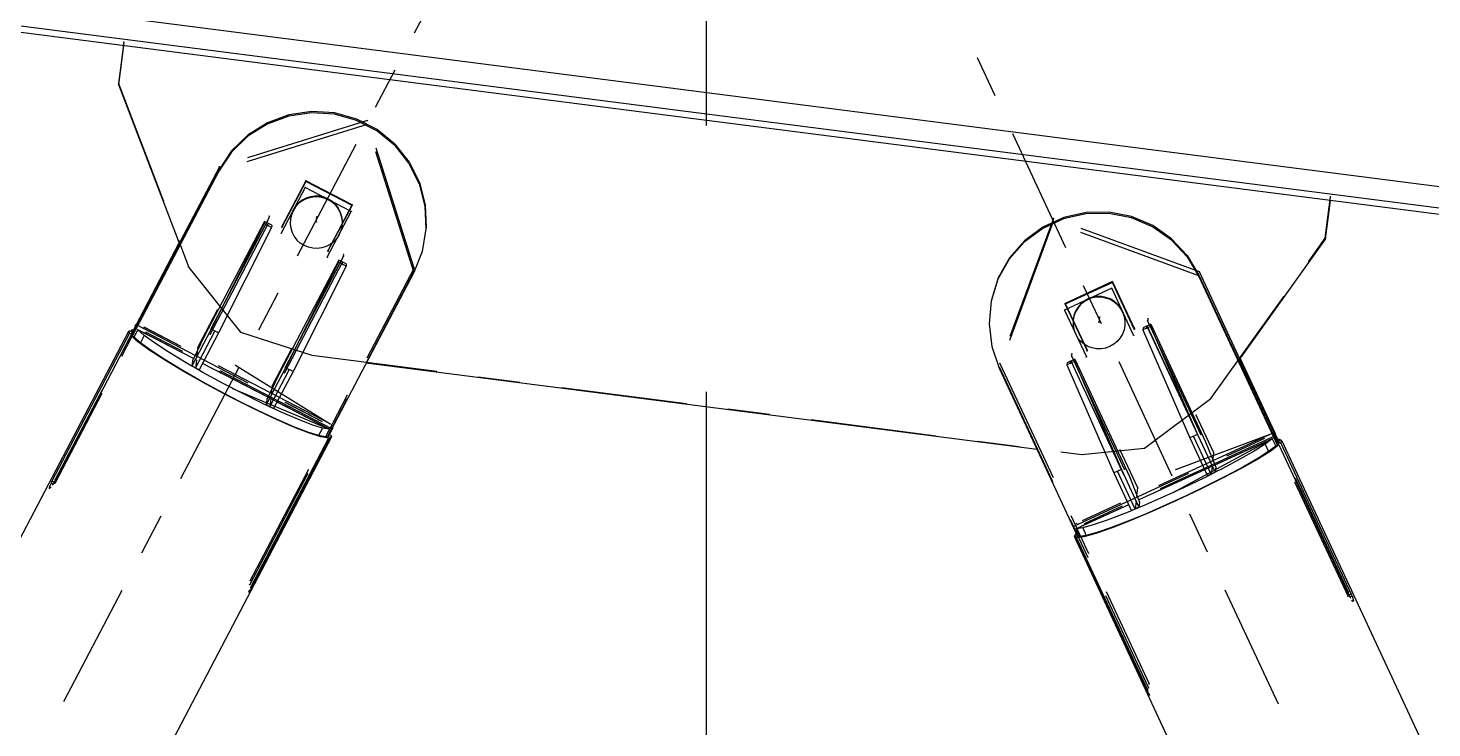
# Model space of a CAD drawing. Header units: millimetres. Extents: x 2368 to 8313, y 7493 to 11698.
# Drawn here: x 6020.42 to 6053.88, y 11388.45 to 11405.14 of the extents above; entities that cross this region are included whole.
import ezdxf

# ---------------------------------------------------------------- set-up
doc = ezdxf.new("R2010")
doc.units = ezdxf.units.MM
for name, pattern in [('CENTER', [50.8, 31.75, -6.35, 6.35, -6.35]), ('XKITLINE00', [0]), ('XKITLINE03', [6, 3, -1, 1, -1])]:
    doc.linetypes.add(name, pattern=pattern)

msp = doc.modelspace()

# ---------------------------------------------------------------- linework, layer by layer
at = {"color": 6, "linetype": 'CENTER'}
msp.add_line((6036.5882, 10907.5139), (6036.5882, 11495.735), dxfattribs=at)
at = {"color": 8, "linetype": 'XKITLINE00'}
for p, q in [((6252.8265, 11375.8535), (5921.5414, 11418.3524)), ((6252.7623, 11375.3528), (5921.4772, 11417.8516)), ((6182.8315, 11384.174), (5921.4583, 11417.7042)), ((6022.6889, 11404.7179), (6022.5704, 11403.7943)), ((6022.5704, 11403.7943), (6024.0307, 11399.9676)), ((6026.6355, 11403.0692), (6026.1224, 11402.8794)), ((6027.1734, 11403.1173), (6026.6317, 11403.0378)), ((6027.1772, 11403.1487), (6026.6355, 11403.0692)), ((6027.72, 11403.0831), (6027.1734, 11403.1173)), ((6027.7238, 11403.1145), (6027.1772, 11403.1487)), ((6028.2477, 11402.9365), (6027.72, 11403.0831)), ((6028.2515, 11402.9679), (6027.7238, 11403.1145)), ((6026.1186, 11402.848), (6025.6565, 11402.5562)), ((6026.1224, 11402.8794), (6025.6603, 11402.5876)), ((6026.6317, 11403.0378), (6026.1186, 11402.848)), ((6028.7334, 11402.6841), (6028.2477, 11402.9365)), ((6028.7372, 11402.7155), (6028.2515, 11402.9679)), ((6025.6565, 11402.5562), (6025.2657, 11402.1751)), ((6025.6603, 11402.5876), (6025.2695, 11402.2065)), ((6029.1558, 11402.3369), (6028.7334, 11402.6841)), ((6029.1596, 11402.3683), (6028.7372, 11402.7155)), ((6025.2657, 11402.1751), (6024.9631, 11401.7214)), ((6025.2695, 11402.2065), (6024.9669, 11401.7528)), ((6025.2695, 11402.2065), (6025.2657, 11402.1751)), ((6029.1558, 11402.3369), (6029.4965, 11401.9099)), ((6029.1596, 11402.3683), (6029.5003, 11401.9413)), ((6024.9669, 11401.7528), (6022.891, 11397.7943)), ((6024.9669, 11401.7528), (6024.9631, 11401.7214)), ((6029.4965, 11401.9099), (6029.7407, 11401.422)), ((6029.5003, 11401.9413), (6029.7444, 11401.4534)), ((6024.9631, 11401.7214), (6022.9019, 11397.7909)), ((6029.7407, 11401.422), (6029.8775, 11400.8944)), ((6029.7444, 11401.4534), (6029.8813, 11400.9258)), ((6027.0473, 11401.0674), (6026.9514, 11401.0179)), ((6027.0493, 11401.0841), (6026.9535, 11401.0346)), ((6027.1504, 11401.0995), (6027.0473, 11401.0674)), ((6027.1524, 11401.1162), (6027.0493, 11401.0841)), ((6027.2576, 11401.1133), (6027.1504, 11401.0995)), ((6027.2596, 11401.1301), (6027.1524, 11401.1162)), ((6027.3655, 11401.1084), (6027.2576, 11401.1133)), ((6027.3675, 11401.1252), (6027.2596, 11401.1301)), ((6027.471, 11401.085), (6027.3655, 11401.1084)), ((6027.473, 11401.1017), (6027.3675, 11401.1252)), ((6027.5708, 11401.0437), (6027.471, 11401.085)), ((6027.5728, 11401.0604), (6027.473, 11401.1017)), ((6027.5728, 11401.0604), (6027.5708, 11401.0437)), ((6027.664, 11401.0025), (6027.5728, 11401.0604)), ((6026.7345, 11400.783), (6026.6931, 11400.6838)), ((6026.7365, 11400.7997), (6026.6951, 11400.7005)), ((6026.7926, 11400.8735), (6026.7345, 11400.783)), ((6026.7365, 11400.7997), (6026.7345, 11400.783)), ((6026.7947, 11400.8903), (6026.7365, 11400.7997)), ((6026.8657, 11400.9526), (6026.7926, 11400.8735)), ((6026.8677, 11400.9694), (6026.7947, 11400.8903)), ((6026.9514, 11401.0179), (6026.8657, 11400.9526)), ((6026.9535, 11401.0346), (6026.8677, 11400.9694)), ((6027.6619, 11400.9857), (6027.5708, 11401.0437)), ((6027.7416, 11400.913), (6027.6619, 11400.9857)), ((6027.7436, 11400.9297), (6027.664, 11401.0025)), ((6027.7416, 11400.913), (6027.8073, 11400.8276)), ((6027.7436, 11400.9297), (6027.8093, 11400.8443)), ((6027.8073, 11400.8276), (6027.8572, 11400.7322)), ((6027.8093, 11400.8443), (6027.8592, 11400.7489)), ((6027.8572, 11400.7322), (6027.8896, 11400.6296)), ((6027.8592, 11400.7489), (6027.8916, 11400.6463)), ((6029.8775, 11400.8944), (6029.9011, 11400.3501)), ((6029.8813, 11400.9258), (6029.9049, 11400.3815)), ((6045.6354, 11400.7408), (6045.1015, 11400.6203)), ((6046.183, 11400.7482), (6045.6354, 11400.7408)), ((6046.7204, 11400.6423), (6046.183, 11400.7482)), ((6051.4532, 11401.0279), (6051.335, 11400.1067)), ((6026.0521, 11400.5274), (6024.6194, 11397.7954)), ((6026.0458, 11400.4751), (6024.7815, 11397.9595)), ((6026.0521, 11400.5274), (6026.0458, 11400.4751)), ((6026.2231, 11400.3829), (6026.0458, 11400.4751)), ((6026.2294, 11400.4352), (6026.0521, 11400.5274)), ((6026.2294, 11400.4352), (6026.2231, 11400.3829)), ((6026.6697, 11400.5789), (6026.6649, 11400.4715)), ((6026.6649, 11400.4715), (6026.679, 11400.3649)), ((6026.6931, 11400.6838), (6026.6697, 11400.5789)), ((6027.8989, 11400.4156), (6027.8754, 11400.3108)), ((6027.8896, 11400.6296), (6027.9037, 11400.523)), ((6027.8916, 11400.6463), (6027.9057, 11400.5398)), ((6027.9037, 11400.523), (6027.8989, 11400.4156)), ((6044.6045, 11400.392), (6044.1663, 11400.0658)), ((6045.0977, 11400.5889), (6044.6007, 11400.3606)), ((6045.1015, 11400.6203), (6044.6045, 11400.392)), ((6045.6316, 11400.7094), (6045.0977, 11400.5889)), ((6046.1793, 11400.7168), (6045.6316, 11400.7094)), ((6046.7166, 11400.6109), (6046.1793, 11400.7168)), ((6047.2202, 11400.3961), (6046.7166, 11400.6109)), ((6047.224, 11400.4275), (6046.7204, 11400.6423)), ((6047.6681, 11400.082), (6047.2202, 11400.3961)), ((6047.6719, 11400.1134), (6047.224, 11400.4275)), ((6026.2231, 11400.3829), (6024.9589, 11397.8673)), ((6026.679, 11400.3649), (6026.7114, 11400.2624)), ((6026.7114, 11400.2624), (6026.7612, 11400.1669)), ((6026.7612, 11400.1669), (6026.827, 11400.0815)), ((6026.9066, 11400.0088), (6026.827, 11400.0815)), ((6027.7759, 11400.121), (6027.7029, 11400.0419)), ((6027.834, 11400.2115), (6027.7759, 11400.121)), ((6027.8754, 11400.3108), (6027.834, 11400.2115)), ((6029.9011, 11400.3501), (6029.8104, 11399.8131)), ((6029.9049, 11400.3815), (6029.9011, 11400.3501)), ((6044.1663, 11400.0658), (6043.806, 11399.6561)), ((6044.6007, 11400.3606), (6044.1625, 11400.0344)), ((6047.6681, 11400.082), (6048.0406, 11399.6822)), ((6047.6719, 11400.1134), (6048.0444, 11399.7136)), ((6051.335, 11400.1067), (6049.2711, 11397.2138)), ((6024.0147, 11400.0096), (6022.9948, 11398.0648)), ((6024.0201, 11399.9956), (6023.0047, 11398.0596)), ((6026.9977, 11399.9509), (6026.9066, 11400.0088)), ((6027.0975, 11399.9095), (6026.9977, 11399.9509)), ((6027.203, 11399.8861), (6027.0975, 11399.9095)), ((6027.311, 11399.8812), (6027.203, 11399.8861)), ((6027.4181, 11399.895), (6027.311, 11399.8812)), ((6027.5212, 11399.9272), (6027.4181, 11399.895)), ((6027.6171, 11399.9766), (6027.5212, 11399.9272)), ((6027.7029, 11400.0419), (6027.6171, 11399.9766)), ((6029.8104, 11399.8131), (6029.6095, 11399.3066)), ((6044.1625, 11400.0344), (6043.8022, 11399.6247)), ((6027.8255, 11399.6057), (6026.3928, 11396.8737)), ((6027.8192, 11399.5534), (6026.5549, 11397.0378)), ((6027.9965, 11399.4612), (6026.7323, 11396.9457)), ((6027.8255, 11399.6057), (6027.8192, 11399.5534)), ((6027.9965, 11399.4612), (6027.8192, 11399.5534)), ((6028.0029, 11399.5136), (6027.8255, 11399.6057)), ((6028.0029, 11399.5136), (6027.9965, 11399.4612)), ((6043.8022, 11399.6247), (6043.5354, 11399.1493)), ((6043.806, 11399.6561), (6043.5392, 11399.1807)), ((6048.0444, 11399.7136), (6048.0406, 11399.6822)), ((6048.0406, 11399.6822), (6048.3215, 11399.2142)), ((6048.0444, 11399.7136), (6048.3253, 11399.2456)), ((6029.6095, 11399.3066), (6027.5482, 11395.3761)), ((6043.5354, 11399.1493), (6043.374, 11398.629)), ((6043.5392, 11399.1807), (6043.3778, 11398.6604)), ((6048.3253, 11399.2456), (6048.3215, 11399.2142)), ((6048.3215, 11399.2142), (6050.1962, 11395.1871)), ((6048.3253, 11399.2456), (6050.2121, 11395.1925)), ((6045.7855, 11398.7182), (6045.6838, 11398.6819)), ((6045.8899, 11398.7197), (6045.7834, 11398.7015)), ((6045.8919, 11398.7365), (6045.7855, 11398.7182)), ((6045.998, 11398.7193), (6045.8899, 11398.7197)), ((6046, 11398.7361), (6045.8919, 11398.7365)), ((6046.1043, 11398.7003), (6045.998, 11398.7193)), ((6046.1064, 11398.717), (6046, 11398.7361)), ((6046.2078, 11398.6799), (6046.1064, 11398.717)), ((6043.374, 11398.629), (6043.3249, 11398.0865)), ((6043.3778, 11398.6604), (6043.374, 11398.629)), ((6045.3832, 11398.3848), (6045.346, 11398.2839)), ((6045.4355, 11398.4609), (6045.3812, 11398.368)), ((6045.4375, 11398.4776), (6045.3832, 11398.3848)), ((6045.5051, 11398.543), (6045.4355, 11398.4609)), ((6045.5071, 11398.5597), (6045.4375, 11398.4776)), ((6045.5881, 11398.6117), (6045.5051, 11398.543)), ((6045.5901, 11398.6285), (6045.5071, 11398.5597)), ((6045.6818, 11398.6651), (6045.5881, 11398.6117)), ((6045.6838, 11398.6819), (6045.5901, 11398.6285)), ((6045.7834, 11398.7015), (6045.6818, 11398.6651)), ((6045.6838, 11398.6819), (6045.6818, 11398.6651)), ((6046.2058, 11398.6631), (6046.1043, 11398.7003)), ((6046.2993, 11398.609), (6046.2058, 11398.6631)), ((6046.3013, 11398.6258), (6046.2078, 11398.6799)), ((6046.3819, 11398.5396), (6046.2993, 11398.609)), ((6046.3839, 11398.5564), (6046.3013, 11398.6258)), ((6046.3819, 11398.5396), (6046.4511, 11398.457)), ((6046.3839, 11398.5564), (6046.4531, 11398.4738)), ((6046.4511, 11398.457), (6046.5049, 11398.3637)), ((6046.4531, 11398.4738), (6046.5069, 11398.3805)), ((6046.5069, 11398.3805), (6046.5049, 11398.3637)), ((6046.5069, 11398.3805), (6046.5436, 11398.2793)), ((6022.9804, 11398.0567), (6022.9753, 11398.0438)), ((6022.9753, 11398.0438), (6022.9768, 11398.0274)), ((6022.9921, 11398.0662), (6022.9804, 11398.0567)), ((6023.0247, 11398.0492), (6022.9921, 11398.0662)), ((6043.3249, 11398.0865), (6043.3903, 11397.5456)), ((6045.3249, 11398.1614), (6045.3247, 11398.0539)), ((6045.3247, 11398.0539), (6045.3432, 11397.948)), ((6045.344, 11398.2672), (6045.3249, 11398.1614)), ((6045.3812, 11398.368), (6045.344, 11398.2672)), ((6046.5049, 11398.3637), (6046.5416, 11398.2626)), ((6046.5599, 11398.0492), (6046.5408, 11397.9434)), ((6046.5416, 11398.2626), (6046.5601, 11398.1567)), ((6046.5436, 11398.2793), (6046.5621, 11398.1734)), ((6046.5601, 11398.1567), (6046.5599, 11398.0492)), ((6047.1778, 11398.0749), (6046.9964, 11397.9916)), ((6047.1778, 11398.0749), (6047.1715, 11398.0226)), ((6047.1778, 11398.0749), (6048.4808, 11395.2759)), ((6022.8119, 11397.9044), (5958.992, 11276.21)), ((6022.8363, 11397.8605), (6020.9876, 11394.3354)), ((6022.8686, 11397.8059), (6021.02, 11394.2807)), ((6022.8434, 11397.9191), (6022.8119, 11397.9044)), ((6022.8119, 11397.9044), (6022.8363, 11397.8605)), ((6022.9059, 11397.8244), (6022.8363, 11397.8605)), ((6022.893, 11397.8934), (6022.8434, 11397.9191)), ((6023.0367, 11397.6558), (6022.8686, 11397.8059)), ((6022.9404, 11397.7686), (6022.8686, 11397.8059)), ((6022.8843, 11397.9357), (6022.8687, 11397.906)), ((6022.8828, 11397.8675), (6022.8844, 11397.8511)), ((6022.9099, 11397.9224), (6022.8843, 11397.9357)), ((6022.9142, 11397.9305), (6022.8843, 11397.9357)), ((6022.9768, 11398.0274), (6022.8844, 11397.8511)), ((6022.8844, 11397.8511), (6022.8926, 11397.8313)), ((6022.985, 11398.0075), (6022.8926, 11397.8313)), ((6022.9059, 11397.8244), (6022.8926, 11397.8313)), ((6022.903, 11397.8003), (6022.8979, 11397.7907)), ((6022.9414, 11397.7703), (6022.9019, 11397.7909)), ((6023.0329, 11397.9448), (6022.9404, 11397.7686)), ((6023.094, 11397.6318), (6022.9404, 11397.7686)), ((6022.9768, 11398.0274), (6022.985, 11398.0075)), ((6022.9983, 11398.0006), (6022.985, 11398.0075)), ((6023.1864, 11397.808), (6023.0329, 11397.9448)), ((6024.3593, 11397.2554), (6023.0329, 11397.9448)), ((6023.1864, 11397.808), (6023.094, 11397.6318)), ((6023.4299, 11397.6298), (6023.1864, 11397.808)), ((6024.7815, 11397.9595), (6024.3193, 11397.0782)), ((6024.6194, 11397.7954), (6024.3345, 11397.2038)), ((6024.9589, 11397.8673), (6024.4967, 11396.9861)), ((6024.9589, 11397.8673), (6024.7815, 11397.9595)), ((6045.3432, 11397.948), (6045.3799, 11397.8468)), ((6045.3799, 11397.8468), (6045.4337, 11397.7536)), ((6045.4337, 11397.7536), (6045.5029, 11397.671)), ((6046.4493, 11397.7497), (6046.3797, 11397.6676)), ((6046.5036, 11397.8426), (6046.4493, 11397.7497)), ((6046.5408, 11397.9434), (6046.5036, 11397.8426)), ((6047.1715, 11398.0226), (6046.99, 11397.9392)), ((6046.9964, 11397.9916), (6046.99, 11397.9392)), ((6046.99, 11397.9392), (6048.1085, 11395.3652)), ((6047.1715, 11398.0226), (6048.29, 11395.4486)), ((6023.3185, 11397.4517), (6023.0367, 11397.6558)), ((6023.3374, 11397.4536), (6023.094, 11397.6318)), ((6023.6964, 11397.2073), (6023.3185, 11397.4517)), ((6023.6605, 11397.2415), (6023.3374, 11397.4536)), ((6023.7529, 11397.4177), (6023.4299, 11397.6298)), ((6024.142, 11397.1806), (6023.7529, 11397.4177)), ((6043.3903, 11397.5456), (6043.5673, 11397.0299)), ((6045.5855, 11397.6016), (6045.5029, 11397.671)), ((6045.679, 11397.5475), (6045.5855, 11397.6016)), ((6045.7805, 11397.5103), (6045.679, 11397.5475)), ((6045.8868, 11397.4913), (6045.7805, 11397.5103)), ((6045.9949, 11397.4908), (6045.8868, 11397.4913)), ((6046.1014, 11397.5091), (6045.9949, 11397.4908)), ((6046.203, 11397.5455), (6046.1014, 11397.5091)), ((6046.2967, 11397.5989), (6046.203, 11397.5455)), ((6046.3797, 11397.6676), (6046.2967, 11397.5989)), ((6024.0496, 11397.0043), (6023.6605, 11397.2415)), ((6024.1512, 11396.9347), (6023.6964, 11397.2073)), ((6024.3195, 11397.0786), (6024.142, 11397.1806)), ((6024.3345, 11397.2038), (6024.3193, 11397.0782)), ((6024.4967, 11396.9861), (6024.3193, 11397.0782)), ((6024.5808, 11396.9284), (6024.3274, 11397.074)), ((6026.1327, 11396.3338), (6024.5783, 11397.1417)), ((6026.5549, 11397.0378), (6026.0927, 11396.1565)), ((6026.7323, 11396.9457), (6026.5549, 11397.0378)), ((6044.4724, 11395.0857), (6028.4776, 11397.1484)), ((6045.3569, 11397.1889), (6045.1755, 11397.1055)), ((6045.1818, 11397.1579), (6045.1755, 11397.1055)), ((6045.1755, 11397.1055), (6046.2939, 11394.5315)), ((6045.3632, 11397.2412), (6045.1818, 11397.1579)), ((6045.3632, 11397.2412), (6045.3569, 11397.1889)), ((6045.3569, 11397.1889), (6046.4754, 11394.6149)), ((6045.3632, 11397.2412), (6046.6663, 11394.4422)), ((6049.2934, 11397.245), (6050.1242, 11395.4603)), ((6049.3045, 11397.2606), (6050.1394, 11395.4673)), ((6024.4884, 11396.7521), (6024.0496, 11397.0043)), ((6024.6603, 11396.6476), (6024.1512, 11396.9347)), ((6024.9585, 11396.4955), (6024.4884, 11396.7521)), ((6025.0509, 11396.6717), (6024.5808, 11396.9284)), ((6026.3928, 11396.8737), (6026.1079, 11396.2822)), ((6026.7323, 11396.9457), (6026.2701, 11396.0644)), ((6043.5673, 11397.0299), (6045.442, 11393.0028)), ((6025.1981, 11396.3605), (6024.6603, 11396.6476)), ((6025.4401, 11396.2452), (6024.9585, 11396.4955)), ((6025.5325, 11396.4214), (6025.0509, 11396.6717)), ((6026.0054, 11396.188), (6025.5325, 11396.4214)), ((6025.7376, 11396.0877), (6025.1981, 11396.3605)), ((6025.913, 11396.0117), (6025.4401, 11396.2452)), ((6026.2518, 11395.8429), (6025.7376, 11396.0877)), ((6026.262, 11396.0686), (6026.0054, 11396.188)), ((6026.1079, 11396.2822), (6026.0927, 11396.1565)), ((6026.2701, 11396.0644), (6026.0927, 11396.1565)), ((6026.4497, 11395.9812), (6026.2703, 11396.0647)), ((6027.6015, 11395.5704), (6026.3517, 11396.22)), ((6026.3573, 11395.8049), (6025.913, 11396.0117)), ((6026.7149, 11395.6384), (6026.2518, 11395.8429)), ((6026.7543, 11395.6335), (6026.3573, 11395.8049)), ((6026.8468, 11395.8098), (6026.4497, 11395.9812)), ((6027.1798, 11395.6809), (6026.8468, 11395.8098)), ((6027.6533, 11395.3882), (5963.8334, 11273.6938)), ((6027.6218, 11395.3734), (6025.7731, 11391.8482)), ((6027.1037, 11395.4845), (6026.7149, 11395.6384)), ((6027.0874, 11395.5046), (6026.7543, 11395.6335)), ((6027.3426, 11395.4237), (6027.0874, 11395.5046)), ((6027.3986, 11395.3888), (6027.1037, 11395.4845)), ((6027.435, 11395.6), (6027.1798, 11395.6809)), ((6027.435, 11395.6), (6027.3426, 11395.4237)), ((6027.5091, 11395.3941), (6027.3426, 11395.4237)), ((6027.5809, 11395.3568), (6027.3986, 11395.3888)), ((6027.6015, 11395.5704), (6027.435, 11395.6)), ((6027.6015, 11395.5704), (6027.5091, 11395.3941)), ((6027.5809, 11395.3568), (6027.5091, 11395.3942)), ((6027.5482, 11395.3761), (6027.51, 11395.3959)), ((6027.5452, 11395.3776), (6027.5442, 11395.3759)), ((6027.6218, 11395.3734), (6027.5628, 11395.404)), ((6027.658, 11395.5789), (6027.5655, 11395.4026)), ((6027.5773, 11395.4121), (6027.5655, 11395.4026)), ((6027.6697, 11395.5883), (6027.5773, 11395.4121)), ((6027.6288, 11395.432), (6027.5965, 11395.4488)), ((6027.6533, 11395.3882), (6027.6218, 11395.3734)), ((6027.6288, 11395.432), (6027.6533, 11395.3882)), ((6027.6697, 11395.5883), (6027.658, 11395.5789)), ((6027.6748, 11395.6013), (6027.6697, 11395.5883)), ((6027.6735, 11395.615), (6027.6748, 11395.6013)), ((6048.29, 11395.4486), (6048.1085, 11395.3652)), ((6048.1085, 11395.3652), (6048.5288, 11394.4623)), ((6048.29, 11395.4486), (6048.7103, 11394.5457)), ((6050.1368, 11395.4661), (6050.0939, 11395.4464)), ((6050.1298, 11395.4075), (6050.1161, 11395.4012)), ((6050.1417, 11395.4268), (6050.1298, 11395.4075)), ((6050.1298, 11395.4075), (6050.2138, 11395.2269)), ((6050.1368, 11395.4661), (6050.1453, 11395.4561)), ((6050.1469, 11395.443), (6050.1417, 11395.4268)), ((6050.1417, 11395.4268), (6050.2258, 11395.2462)), ((6050.1453, 11395.4561), (6050.1469, 11395.443)), ((6050.1453, 11395.4561), (6050.2293, 11395.2756)), ((6027.5809, 11395.3568), (6025.7322, 11391.8317)), ((6048.4808, 11395.2759), (6048.7254, 11394.6713)), ((6050.0721, 11395.3474), (6048.7059, 11394.7197)), ((6049.6409, 11395.0527), (6049.3002, 11394.8568)), ((6049.9019, 11395.2185), (6049.6409, 11395.0527)), ((6049.986, 11395.0379), (6049.725, 11394.8721)), ((6050.0433, 11395.0591), (6049.7417, 11394.8693)), ((6050.0721, 11395.3474), (6049.9019, 11395.2185)), ((6049.9019, 11395.2185), (6049.986, 11395.0379)), ((6050.1562, 11395.1668), (6049.986, 11395.0379)), ((6050.2296, 11395.2005), (6050.0433, 11395.0591)), ((6050.0721, 11395.3474), (6050.1562, 11395.1668)), ((6050.1962, 11395.1871), (6050.1554, 11395.1684)), ((6050.2296, 11395.2005), (6050.1562, 11395.1668)), ((6050.1973, 11395.1966), (6050.1962, 11395.1871)), ((6050.1973, 11395.1966), (6050.2015, 11395.1876)), ((6050.2714, 11395.2533), (6050.2002, 11395.2206)), ((6050.2138, 11395.2269), (6050.2002, 11395.2206)), ((6050.2453, 11395.3303), (6050.2063, 11395.3251)), ((6050.2453, 11395.3303), (6050.2116, 11395.3148)), ((6050.2258, 11395.2462), (6050.2138, 11395.2269)), ((6050.2785, 11395.3119), (6050.224, 11395.2869)), ((6050.231, 11395.2624), (6050.2258, 11395.2462)), ((6050.2293, 11395.2756), (6050.231, 11395.2624)), ((6050.2296, 11395.2005), (6051.9109, 11391.5888)), ((6050.2453, 11395.3303), (6050.2582, 11395.3026)), ((6050.3035, 11395.2958), (6050.2714, 11395.2533)), ((6050.2714, 11395.2533), (6051.9527, 11391.6416)), ((6050.3035, 11395.2958), (6050.2785, 11395.3119)), ((6050.3035, 11395.2958), (6114.5896, 11257.1991)), ((6049.3002, 11394.8568), (6048.8941, 11394.6392)), ((6049.7417, 11394.8693), (6049.344, 11394.6439)), ((6049.725, 11394.8721), (6049.3843, 11394.6762)), ((6046.4754, 11394.6149), (6046.2939, 11394.5315)), ((6046.2939, 11394.5315), (6046.7143, 11393.6286)), ((6046.4754, 11394.6149), (6046.8957, 11393.712)), ((6046.6663, 11394.4422), (6046.9109, 11393.8376)), ((6048.4613, 11394.6073), (6046.8913, 11393.886)), ((6048.4395, 11394.4089), (6047.9557, 11394.1756)), ((6048.8703, 11394.3941), (6048.3442, 11394.1324)), ((6048.7021, 11394.5419), (6048.4395, 11394.4089)), ((6048.9781, 11394.4586), (6048.5236, 11394.2283)), ((6048.7103, 11394.5457), (6048.5288, 11394.4623)), ((6048.8941, 11394.6392), (6048.7101, 11394.546)), ((6048.7254, 11394.6713), (6048.7103, 11394.5457)), ((6049.344, 11394.6439), (6048.8703, 11394.3941)), ((6049.3843, 11394.6762), (6048.9781, 11394.4586)), ((6020.9302, 11394.2032), (6020.9232, 11394.1745)), ((6020.9232, 11394.1745), (6020.9239, 11394.1589)), ((6020.9323, 11394.158), (6020.9239, 11394.1589)), ((6020.9443, 11394.2422), (6020.9302, 11394.2032)), ((6020.9476, 11394.1719), (6020.9323, 11394.158)), ((6020.9641, 11394.2878), (6020.9443, 11394.2422)), ((6020.9683, 11394.1991), (6020.9476, 11394.1719)), ((6020.9876, 11394.3354), (6020.9641, 11394.2878)), ((6021.0066, 11394.2657), (6020.9641, 11394.2878)), ((6021.0355, 11394.3105), (6020.9876, 11394.3354)), ((6021.02, 11394.2807), (6020.992, 11394.2378)), ((6047.9557, 11394.1756), (6047.4629, 11393.9492)), ((6048.3442, 11394.1324), (6047.7922, 11393.872)), ((6048.5236, 11394.2283), (6048.0398, 11393.9951)), ((6046.6468, 11393.7736), (6045.3974, 11393.1996)), ((6046.8957, 11393.712), (6046.7143, 11393.6286)), ((6046.9819, 11393.7392), (6046.7225, 11393.6324)), ((6046.9109, 11393.8376), (6046.8957, 11393.712)), ((6047.4629, 11393.9492), (6046.9819, 11393.7392)), ((6047.547, 11393.7687), (6047.0659, 11393.5586)), ((6047.7922, 11393.872), (6047.2419, 11393.626)), ((6048.0398, 11393.9951), (6047.547, 11393.7687)), ((6046.1346, 11393.4024), (6045.8039, 11393.2897)), ((6046.5328, 11393.5543), (6046.1346, 11393.4024)), ((6046.6169, 11393.3737), (6046.2186, 11393.2218)), ((6046.7209, 11393.4066), (6046.2554, 11393.2248)), ((6046.7141, 11393.6289), (6046.5328, 11393.5543)), ((6047.0659, 11393.5586), (6046.6169, 11393.3737)), ((6047.2419, 11393.626), (6046.7209, 11393.4066)), ((6045.3819, 11393.0622), (6045.3498, 11393.0198)), ((6045.4299, 11393.0289), (6045.3749, 11393.0036)), ((6045.408, 11393.0742), (6045.3819, 11393.0622)), ((6045.5547, 11393.2212), (6045.3974, 11393.1996)), ((6045.3974, 11393.1996), (6045.4815, 11393.019)), ((6045.6388, 11393.0406), (6045.4815, 11393.019)), ((6045.8039, 11393.2897), (6045.5547, 11393.2212)), ((6045.5547, 11393.2212), (6045.6388, 11393.0406)), ((6045.8687, 11393.0899), (6045.5801, 11393.0085)), ((6045.888, 11393.1092), (6045.6388, 11393.0406)), ((6046.2554, 11393.2248), (6045.8687, 11393.0899)), ((6046.2186, 11393.2218), (6045.888, 11393.1092)), ((6045.3749, 11393.0036), (6045.3498, 11393.0198)), ((6045.3498, 11393.0198), (6109.6358, 11254.9231)), ((6045.3749, 11393.0036), (6047.0562, 11389.3919)), ((6045.4815, 11393.019), (6045.408, 11392.9852)), ((6045.5801, 11393.0085), (6045.408, 11392.9852)), ((6045.408, 11392.9852), (6047.0893, 11389.3735)), ((6045.4807, 11393.0206), (6045.442, 11393.0028)), ((6045.4466, 11393.0049), (6045.4473, 11393.0033)), ((6025.6791, 11391.7128), (6025.6733, 11391.694)), ((6025.6733, 11391.694), (6025.6754, 11391.6895)), ((6025.6851, 11391.6996), (6025.6754, 11391.6895)), ((6025.6923, 11391.744), (6025.6791, 11391.7128)), ((6025.7016, 11391.7233), (6025.6851, 11391.6996)), ((6025.7232, 11391.7585), (6025.7016, 11391.7233)), ((6025.7322, 11391.8317), (6025.712, 11391.7847)), ((6025.7479, 11391.8015), (6025.7232, 11391.7585)), ((6025.7479, 11391.8015), (6025.7266, 11391.8126)), ((6025.7731, 11391.8482), (6025.7478, 11391.8614)), ((6025.7731, 11391.8482), (6025.7479, 11391.8015)), ((6051.9527, 11391.6416), (6051.8981, 11391.6165)), ((6051.9109, 11391.5888), (6051.9372, 11391.5445)), ((6051.9738, 11391.5929), (6051.9251, 11391.5705)), ((6051.9527, 11391.6416), (6051.9738, 11391.5929)), ((6051.9594, 11391.5048), (6051.9795, 11391.4765)), ((6051.9738, 11391.5929), (6051.991, 11391.5465)), ((6051.9951, 11391.4619), (6051.9795, 11391.4765)), ((6051.991, 11391.5465), (6052.0024, 11391.5068)), ((6052.0046, 11391.4623), (6051.9951, 11391.4619)), ((6052.0024, 11391.5068), (6052.0072, 11391.4778)), ((6052.0072, 11391.4778), (6052.0046, 11391.4623)), ((6047.0764, 11389.4012), (6047.0562, 11389.3919)), ((6047.0562, 11389.3919), (6047.079, 11389.344)), ((6047.0955, 11389.3516), (6047.079, 11389.344)), ((6047.079, 11389.344), (6047.1011, 11389.2998)), ((6047.0893, 11389.3735), (6047.1076, 11389.3256)), ((6047.1011, 11389.2998), (6047.1202, 11389.2637)), ((6047.1202, 11389.2637), (6047.1346, 11389.2391)), ((6047.1257, 11389.2839), (6047.1382, 11389.2522)), ((6047.1346, 11389.2391), (6047.1428, 11389.2286)), ((6047.1382, 11389.2522), (6047.1441, 11389.2331)), ((6047.1441, 11389.2331), (6047.1428, 11389.2286))]:
    msp.add_line(p, q, dxfattribs=at)
at = {"color": 8, "linetype": 'XKITLINE03'}
for p, q in [((6036.5882, 11418.2997), (5954.5882, 11261.9386)), ((6036.5882, 11418.2997), (5954.5882, 11261.9386)), ((6118.5882, 11242.1507), (6036.5882, 11418.2997)), ((6118.5882, 11242.1507), (6036.5882, 11418.2997)), ((6022.6994, 11404.8016), (6022.5729, 11403.8152)), ((6022.6995, 11404.8016), (6022.573, 11403.8152)), ((6022.5729, 11403.8152), (6024.2464, 11399.4299)), ((6022.573, 11403.8152), (6024.2465, 11399.4299)), ((6028.499, 11402.8387), (6024.965, 11401.7371)), ((6028.4991, 11402.8387), (6024.965, 11401.7371)), ((6028.5104, 11402.9329), (6024.9763, 11401.8313)), ((6028.5104, 11402.9329), (6024.9764, 11401.8313)), ((6029.6113, 11399.3223), (6028.499, 11402.8387)), ((6029.6113, 11399.3223), (6028.4991, 11402.8387)), ((6029.6226, 11399.4165), (6028.5104, 11402.9329)), ((6029.6227, 11399.4165), (6028.5104, 11402.9329)), ((6024.965, 11401.7371), (6021.055, 11394.2814)), ((6024.965, 11401.7371), (6021.0551, 11394.2814)), ((6024.9763, 11401.8313), (6021.0664, 11394.3756)), ((6024.9764, 11401.8313), (6021.0664, 11394.3756)), ((6027.0392, 11401.4801), (6026.4661, 11400.3873)), ((6027.0393, 11401.4801), (6026.4662, 11400.3873)), ((6027.0412, 11401.4969), (6026.4681, 11400.4041)), ((6027.0413, 11401.4969), (6026.4682, 11400.4041)), ((6028.1387, 11400.9087), (6027.0392, 11401.4801)), ((6028.1388, 11400.9087), (6027.0393, 11401.4801)), ((6028.1407, 11400.9254), (6027.0412, 11401.4969)), ((6028.1408, 11400.9254), (6027.0413, 11401.4969)), ((6027.022, 11401.3378), (6026.4489, 11400.245)), ((6027.0221, 11401.3378), (6026.449, 11400.245)), ((6028.1215, 11400.7663), (6027.022, 11401.3378)), ((6028.1216, 11400.7663), (6027.0221, 11401.3378)), ((6051.3375, 11400.1276), (6051.464, 11401.1139)), ((6051.3375, 11400.1276), (6051.4641, 11401.1139)), ((6027.5484, 11399.6735), (6028.1215, 11400.7663)), ((6027.5485, 11399.6735), (6028.1216, 11400.7663)), ((6027.5656, 11399.8159), (6028.1387, 11400.9087)), ((6027.5657, 11399.8159), (6028.1388, 11400.9087)), ((6027.5676, 11399.8326), (6028.1407, 11400.9254)), ((6027.5677, 11399.8326), (6028.1408, 11400.9254)), ((6026.1408, 11400.4813), (6024.4307, 11397.2206)), ((6026.1407, 11400.4813), (6024.4307, 11397.2206)), ((6026.1559, 11400.6069), (6024.4458, 11397.3462)), ((6026.1559, 11400.6069), (6024.4459, 11397.3462)), ((6026.1344, 11400.429), (6026.1407, 11400.4813)), ((6026.1345, 11400.429), (6026.1408, 11400.4813)), ((6026.1622, 11400.6593), (6026.1559, 11400.6069)), ((6026.1622, 11400.6593), (6026.1559, 11400.6069)), ((6027.2862, 11400.514), (6027.3014, 11400.6396)), ((6027.2863, 11400.514), (6027.3015, 11400.6396)), ((6044.845, 11400.5034), (6043.5692, 11397.0456)), ((6044.8451, 11400.5034), (6043.5692, 11397.0456)), ((6044.8564, 11400.5976), (6043.5805, 11397.1398)), ((6044.8564, 11400.5976), (6043.5806, 11397.1398)), ((6048.3233, 11399.2299), (6044.845, 11400.5034)), ((6048.3234, 11399.2299), (6044.8451, 11400.5034)), ((6048.3347, 11399.3241), (6044.8564, 11400.5976)), ((6048.3348, 11399.3241), (6044.8564, 11400.5976)), ((6048.6112, 11396.3063), (6051.3375, 11400.1276)), ((6048.6113, 11396.3063), (6051.3375, 11400.1276)), ((6027.9356, 11399.7376), (6027.9293, 11399.6853)), ((6027.9356, 11399.7376), (6027.9293, 11399.6853)), ((6024.2464, 11399.4299), (6025.4832, 11397.8832)), ((6024.2465, 11399.4299), (6025.4833, 11397.8832)), ((6025.7127, 11391.9608), (6029.6226, 11399.4165)), ((6025.7127, 11391.9608), (6029.6227, 11399.4165)), ((6027.9142, 11399.5596), (6026.2041, 11396.2989)), ((6027.9141, 11399.5596), (6026.2041, 11396.2989)), ((6027.9293, 11399.6853), (6026.2192, 11396.4245)), ((6027.9293, 11399.6853), (6026.2193, 11396.4245)), ((6027.9078, 11399.5073), (6027.9141, 11399.5596)), ((6027.9079, 11399.5073), (6027.9142, 11399.5596)), ((6025.7013, 11391.8666), (6029.6113, 11399.3223)), ((6025.7014, 11391.8666), (6029.6113, 11399.3223)), ((6046.2624, 11399.0743), (6045.1374, 11398.5574)), ((6046.2625, 11399.0743), (6045.1375, 11398.5574)), ((6046.2644, 11399.091), (6045.1394, 11398.5741)), ((6046.2645, 11399.091), (6045.1395, 11398.5741)), ((6046.7836, 11397.9547), (6046.2624, 11399.0743)), ((6046.7837, 11397.9547), (6046.2625, 11399.0743)), ((6046.7857, 11397.9714), (6046.2644, 11399.091)), ((6046.7857, 11397.9714), (6046.2645, 11399.091)), ((6051.8793, 11391.5911), (6048.3233, 11399.2299)), ((6051.8794, 11391.5911), (6048.3234, 11399.2299)), ((6051.8907, 11391.6853), (6048.3347, 11399.3241)), ((6051.8907, 11391.6853), (6048.3348, 11399.3241)), ((6046.2452, 11398.9319), (6045.1202, 11398.415)), ((6046.2453, 11398.9319), (6045.1203, 11398.415)), ((6046.7665, 11397.8123), (6046.2452, 11398.9319)), ((6046.7665, 11397.8123), (6046.2453, 11398.9319)), ((6024.4686, 11397.5346), (6024.9308, 11398.4159)), ((6024.4686, 11397.5346), (6024.9307, 11398.4159)), ((6045.1202, 11398.415), (6045.6414, 11397.2954)), ((6045.1203, 11398.415), (6045.6415, 11397.2954)), ((6045.1374, 11398.5574), (6045.6586, 11397.4378)), ((6045.1375, 11398.5574), (6045.6587, 11397.4378)), ((6045.1394, 11398.5741), (6045.6606, 11397.4545)), ((6045.1395, 11398.5741), (6045.6607, 11397.4545)), ((6022.9752, 11398.0438), (6022.992, 11398.0662)), ((6022.9753, 11398.0438), (6022.9921, 11398.0662)), ((6022.992, 11398.0662), (6027.665, 11395.6375)), ((6022.9921, 11398.0662), (6027.665, 11395.6375)), ((6027.6172, 11395.7002), (6023.0485, 11398.0746)), ((6027.6171, 11395.7002), (6023.0485, 11398.0746)), ((6045.9443, 11398.122), (6045.9595, 11398.2476)), ((6045.9444, 11398.122), (6045.9596, 11398.2476)), ((6047.1085, 11398.2112), (6047.1022, 11398.1589)), ((6047.1086, 11398.2112), (6047.1022, 11398.1589)), ((6047.1022, 11398.1589), (6048.6574, 11394.818)), ((6047.1022, 11398.1589), (6048.6575, 11394.818)), ((6027.6579, 11395.5789), (6022.9849, 11398.0075)), ((6027.658, 11395.5789), (6022.985, 11398.0075)), ((6027.6014, 11395.5704), (6023.0328, 11397.9448)), ((6027.6015, 11395.5704), (6023.0329, 11397.9448)), ((6024.4079, 11397.0321), (6024.8701, 11397.9134)), ((6024.408, 11397.0321), (6024.8702, 11397.9134)), ((6025.4832, 11397.8832), (6027.1814, 11397.3368)), ((6025.4833, 11397.8832), (6027.1815, 11397.3368)), ((6047.0807, 11397.9809), (6047.087, 11398.0332)), ((6047.0808, 11397.9809), (6047.0871, 11398.0332)), ((6047.087, 11398.0332), (6048.6422, 11394.6924)), ((6047.0871, 11398.0332), (6048.6423, 11394.6924)), ((6024.4458, 11397.3462), (6024.4686, 11397.5346)), ((6024.4459, 11397.3462), (6024.4686, 11397.5346)), ((6026.242, 11396.6129), (6026.7042, 11397.4942)), ((6026.242, 11396.6129), (6026.7041, 11397.4942)), ((6045.2939, 11397.3775), (6045.2876, 11397.3252)), ((6045.294, 11397.3775), (6045.2877, 11397.3252)), ((6024.4307, 11397.2206), (6024.4079, 11397.0321)), ((6024.4307, 11397.2206), (6024.408, 11397.0321)), ((6025.3584, 11397.0999), (6027.6171, 11395.7002)), ((6025.3585, 11397.0999), (6027.6172, 11395.7002)), ((6027.1814, 11397.3368), (6045.537, 11394.9697)), ((6027.1815, 11397.3368), (6045.5371, 11394.9697)), ((6043.5692, 11397.0456), (6047.1251, 11389.4068)), ((6043.5692, 11397.0456), (6047.1252, 11389.4068)), ((6043.5805, 11397.1398), (6047.1365, 11389.501)), ((6043.5806, 11397.1398), (6047.1366, 11389.501)), ((6045.2661, 11397.1472), (6045.2724, 11397.1995)), ((6045.2662, 11397.1472), (6045.2725, 11397.1995)), ((6045.2724, 11397.1995), (6046.8277, 11393.8587)), ((6045.2725, 11397.1995), (6046.8277, 11393.8587)), ((6045.2876, 11397.3252), (6046.8428, 11393.9843)), ((6045.2877, 11397.3252), (6046.8429, 11393.9843)), ((6026.1813, 11396.1105), (6026.6435, 11396.9917)), ((6026.1814, 11396.1105), (6026.6436, 11396.9917)), ((6025.2915, 11396.5451), (6027.6014, 11395.5704)), ((6025.2916, 11396.5451), (6027.6015, 11395.5704)), ((6026.2192, 11396.4245), (6026.242, 11396.6129)), ((6026.2193, 11396.4245), (6026.242, 11396.6129)), ((6026.2041, 11396.2989), (6026.1813, 11396.1105)), ((6026.2041, 11396.2989), (6026.1814, 11396.1105)), ((6047.024, 11395.1217), (6048.6112, 11396.3063)), ((6047.0241, 11395.1217), (6048.6113, 11396.3063)), ((6048.6801, 11395.0064), (6048.2598, 11395.9094)), ((6048.6802, 11395.0064), (6048.2599, 11395.9094)), ((6027.6747, 11395.6013), (6027.6579, 11395.5789)), ((6027.6748, 11395.6013), (6027.658, 11395.5789)), ((6027.665, 11395.6375), (6027.6748, 11395.6013)), ((6027.665, 11395.6375), (6027.6747, 11395.6013)), ((6050.1297, 11395.4075), (6045.3483, 11393.2106)), ((6050.1298, 11395.4075), (6045.3483, 11393.2106)), ((6045.3553, 11393.2693), (6050.1368, 11395.4661)), ((6045.3554, 11393.2693), (6050.1368, 11395.4661)), ((6050.0877, 11395.4772), (6045.413, 11393.3294)), ((6050.0878, 11395.4772), (6045.4131, 11393.3294)), ((6047.776, 11394.6158), (6050.0877, 11395.4772)), ((6047.7761, 11394.6158), (6050.0878, 11395.4772)), ((6048.6195, 11394.504), (6048.1992, 11395.4069)), ((6048.6196, 11394.504), (6048.1992, 11395.4069)), ((6050.1468, 11395.443), (6050.1297, 11395.4075)), ((6050.1469, 11395.443), (6050.1298, 11395.4075)), ((6050.1368, 11395.4661), (6050.1468, 11395.443)), ((6050.1368, 11395.4661), (6050.1469, 11395.443)), ((6050.072, 11395.3474), (6045.3973, 11393.1996)), ((6050.0721, 11395.3474), (6045.3974, 11393.1996)), ((6045.537, 11394.9697), (6047.024, 11395.1217)), ((6045.5371, 11394.9697), (6047.0241, 11395.1217)), ((6046.8655, 11394.1727), (6046.4452, 11395.0757)), ((6046.8656, 11394.1727), (6046.4453, 11395.0757)), ((6047.709, 11394.061), (6050.072, 11395.3474)), ((6047.7091, 11394.061), (6050.0721, 11395.3474)), ((6048.6574, 11394.818), (6048.6801, 11395.0064)), ((6048.6575, 11394.818), (6048.6802, 11395.0064)), ((6046.8049, 11393.6703), (6046.3846, 11394.5732)), ((6046.805, 11393.6703), (6046.3847, 11394.5732)), ((6048.6422, 11394.6924), (6048.6195, 11394.504)), ((6048.6423, 11394.6924), (6048.6196, 11394.504)), ((6046.8428, 11393.9843), (6046.8655, 11394.1727)), ((6046.8429, 11393.9843), (6046.8656, 11394.1727)), ((6046.8277, 11393.8587), (6046.8049, 11393.6703)), ((6046.8277, 11393.8587), (6046.805, 11393.6703)), ((6045.3382, 11393.2337), (6045.3553, 11393.2693)), ((6045.3383, 11393.2337), (6045.3554, 11393.2693))]:
    msp.add_line(p, q, dxfattribs=at)
at = {"color": 8, "linetype": 'XKITLINE00'}
for centre in [(6022.6994, 11404.8016), (6022.6995, 11404.8016), (6022.5729, 11403.8152), (6022.5729, 11403.8152), (6022.573, 11403.8152), (6022.573, 11403.8152), (6028.499, 11402.8387), (6028.499, 11402.8387), (6028.4991, 11402.8387), (6028.4991, 11402.8387), (6028.5104, 11402.9329), (6028.5104, 11402.9329), (6028.5104, 11402.9329), (6028.5104, 11402.9329), (6024.965, 11401.7371), (6024.965, 11401.7371), (6024.965, 11401.7371), (6024.965, 11401.7371), (6024.9763, 11401.8313), (6024.9763, 11401.8313), (6024.9764, 11401.8313), (6024.9764, 11401.8313), (6027.0392, 11401.4801), (6027.0392, 11401.4801), (6027.0393, 11401.4801), (6027.0393, 11401.4801), (6027.0412, 11401.4969), (6027.0412, 11401.4969), (6027.0413, 11401.4969), (6027.0413, 11401.4969), (6027.022, 11401.3378), (6027.022, 11401.3378), (6027.0221, 11401.3378), (6027.0221, 11401.3378), (6051.464, 11401.1139), (6051.4641, 11401.1139), (6028.1215, 11400.7663), (6028.1215, 11400.7663), (6028.1216, 11400.7663), (6028.1216, 11400.7663), (6028.1387, 11400.9087), (6028.1387, 11400.9087), (6028.1388, 11400.9087), (6028.1388, 11400.9087), (6028.1407, 11400.9254), (6028.1407, 11400.9254), (6028.1408, 11400.9254), (6028.1408, 11400.9254), (6026.1344, 11400.429), (6026.1345, 11400.429), (6026.1407, 11400.4813), (6026.1407, 11400.4813), (6026.1408, 11400.4813), (6026.1408, 11400.4813), (6026.1559, 11400.6069), (6026.1559, 11400.6069), (6026.1559, 11400.6069), (6026.1559, 11400.6069), (6026.1622, 11400.6593), (6026.1622, 11400.6593), (6026.4661, 11400.3873), (6026.4662, 11400.3873), (6026.4681, 11400.4041), (6026.4682, 11400.4041), (6027.2862, 11400.514), (6027.2863, 11400.514), (6027.3014, 11400.6396), (6027.3015, 11400.6396), (6044.845, 11400.5034), (6044.845, 11400.5034), (6044.8451, 11400.5034), (6044.8451, 11400.5034), (6044.8564, 11400.5976), (6044.8564, 11400.5976), (6044.8564, 11400.5976), (6044.8564, 11400.5976), (6026.4489, 11400.245), (6026.449, 11400.245), (6051.3375, 11400.1276), (6051.3375, 11400.1276), (6051.3375, 11400.1276), (6051.3375, 11400.1276), (6027.5656, 11399.8159), (6027.5657, 11399.8159), (6027.5676, 11399.8326), (6027.5677, 11399.8326), (6027.9356, 11399.7376), (6027.9356, 11399.7376), (6024.2464, 11399.4299), (6024.2464, 11399.4299), (6024.2465, 11399.4299), (6024.2465, 11399.4299), (6027.5484, 11399.6735), (6027.5485, 11399.6735), (6027.9078, 11399.5073), (6027.9079, 11399.5073), (6027.9141, 11399.5596), (6027.9141, 11399.5596), (6027.9142, 11399.5596), (6027.9142, 11399.5596), (6027.9293, 11399.6853), (6027.9293, 11399.6853), (6027.9293, 11399.6853), (6027.9293, 11399.6853), (6029.6226, 11399.4165), (6029.6226, 11399.4165), (6029.6227, 11399.4165), (6029.6227, 11399.4165), (6029.6113, 11399.3223), (6029.6113, 11399.3223), (6029.6113, 11399.3223), (6029.6113, 11399.3223), (6046.2624, 11399.0743), (6046.2624, 11399.0743), (6046.2625, 11399.0743), (6046.2625, 11399.0743), (6046.2644, 11399.091), (6046.2644, 11399.091), (6046.2645, 11399.091), (6046.2645, 11399.091), (6048.3233, 11399.2299), (6048.3233, 11399.2299), (6048.3234, 11399.2299), (6048.3234, 11399.2299), (6048.3347, 11399.3241), (6048.3347, 11399.3241), (6048.3348, 11399.3241), (6048.3348, 11399.3241), (6046.2452, 11398.9319), (6046.2452, 11398.9319), (6046.2453, 11398.9319), (6046.2453, 11398.9319), (6024.9307, 11398.4159), (6024.9308, 11398.4159), (6045.1202, 11398.415), (6045.1202, 11398.415), (6045.1203, 11398.415), (6045.1203, 11398.415), (6045.1374, 11398.5574), (6045.1374, 11398.5574), (6045.1375, 11398.5574), (6045.1375, 11398.5574), (6045.1394, 11398.5741), (6045.1394, 11398.5741), (6045.1395, 11398.5741), (6045.1395, 11398.5741), (6022.9752, 11398.0438), (6022.9753, 11398.0438), (6022.992, 11398.0662), (6022.992, 11398.0662), (6022.9921, 11398.0662), (6022.9921, 11398.0662), (6023.0485, 11398.0746), (6023.0485, 11398.0746), (6045.9443, 11398.122), (6045.9444, 11398.122), (6045.9595, 11398.2476), (6045.9596, 11398.2476), (6047.1022, 11398.1589), (6047.1022, 11398.1589), (6047.1022, 11398.1589), (6047.1022, 11398.1589), (6047.1085, 11398.2112), (6047.1086, 11398.2112), (6022.9849, 11398.0075), (6022.985, 11398.0075), (6023.0328, 11397.9448), (6023.0329, 11397.9448), (6024.8701, 11397.9134), (6024.8702, 11397.9134), (6025.4832, 11397.8832), (6025.4832, 11397.8832), (6025.4833, 11397.8832), (6025.4833, 11397.8832), (6046.7665, 11397.8123), (6046.7665, 11397.8123), (6046.7836, 11397.9547), (6046.7837, 11397.9547), (6046.7857, 11397.9714), (6046.7857, 11397.9714), (6047.0807, 11397.9809), (6047.0808, 11397.9809), (6047.087, 11398.0332), (6047.087, 11398.0332), (6047.0871, 11398.0332), (6047.0871, 11398.0332), (6024.4686, 11397.5346), (6024.4686, 11397.5346), (6024.4686, 11397.5346), (6024.4686, 11397.5346), (6026.7041, 11397.4942), (6026.7042, 11397.4942), (6045.2939, 11397.3775), (6045.294, 11397.3775), (6045.6586, 11397.4378), (6045.6587, 11397.4378), (6045.6606, 11397.4545), (6045.6607, 11397.4545), (6024.4307, 11397.2206), (6024.4307, 11397.2206), (6024.4307, 11397.2206), (6024.4307, 11397.2206), (6024.4458, 11397.3462), (6024.4458, 11397.3462), (6024.4459, 11397.3462), (6024.4459, 11397.3462), (6025.3584, 11397.0999), (6025.3585, 11397.0999), (6027.1814, 11397.3368), (6027.1814, 11397.3368), (6027.1815, 11397.3368), (6027.1815, 11397.3368), (6043.5692, 11397.0456), (6043.5692, 11397.0456), (6043.5692, 11397.0456), (6043.5692, 11397.0456), (6043.5805, 11397.1398), (6043.5805, 11397.1398), (6043.5806, 11397.1398), (6043.5806, 11397.1398), (6045.2661, 11397.1472), (6045.2662, 11397.1472), (6045.2724, 11397.1995), (6045.2724, 11397.1995), (6045.2725, 11397.1995), (6045.2725, 11397.1995), (6045.2876, 11397.3252), (6045.2876, 11397.3252), (6045.2877, 11397.3252), (6045.2877, 11397.3252), (6045.6414, 11397.2954), (6045.6415, 11397.2954), (6024.4079, 11397.0321), (6024.4079, 11397.0321), (6024.408, 11397.0321), (6024.408, 11397.0321), (6026.6435, 11396.9917), (6026.6436, 11396.9917), (6025.2915, 11396.5451), (6025.2916, 11396.5451), (6026.2192, 11396.4245), (6026.2192, 11396.4245), (6026.2193, 11396.4245), (6026.2193, 11396.4245), (6026.242, 11396.6129), (6026.242, 11396.6129), (6026.242, 11396.6129), (6026.242, 11396.6129), (6026.1813, 11396.1105), (6026.1813, 11396.1105), (6026.1814, 11396.1105), (6026.1814, 11396.1105), (6026.2041, 11396.2989), (6026.2041, 11396.2989), (6026.2041, 11396.2989), (6026.2041, 11396.2989), (6048.6112, 11396.3063), (6048.6112, 11396.3063), (6048.6113, 11396.3063), (6048.6113, 11396.3063), (6027.6171, 11395.7002), (6027.6171, 11395.7002), (6027.6172, 11395.7002), (6027.6172, 11395.7002), (6048.2598, 11395.9094), (6048.2599, 11395.9094), (6027.6014, 11395.5704), (6027.6014, 11395.5704), (6027.6015, 11395.5704), (6027.6015, 11395.5704), (6027.6579, 11395.5789), (6027.6579, 11395.5789), (6027.658, 11395.5789), (6027.658, 11395.5789), (6027.665, 11395.6375), (6027.665, 11395.6375), (6027.665, 11395.6375), (6027.665, 11395.6375), (6027.6747, 11395.6013), (6027.6747, 11395.6013), (6027.6748, 11395.6013), (6027.6748, 11395.6013), (6048.1992, 11395.4069), (6048.1992, 11395.4069), (6050.0877, 11395.4772), (6050.0877, 11395.4772), (6050.0878, 11395.4772), (6050.0878, 11395.4772), (6050.1297, 11395.4075), (6050.1297, 11395.4075), (6050.1298, 11395.4075), (6050.1298, 11395.4075), (6050.1368, 11395.4661), (6050.1368, 11395.4661), (6050.1368, 11395.4661), (6050.1368, 11395.4661), (6050.1468, 11395.443), (6050.1468, 11395.443), (6050.1469, 11395.443), (6050.1469, 11395.443), (6046.4452, 11395.0757), (6046.4453, 11395.0757), (6047.024, 11395.1217), (6047.024, 11395.1217), (6047.0241, 11395.1217), (6047.0241, 11395.1217), (6050.072, 11395.3474), (6050.072, 11395.3474), (6050.0721, 11395.3474), (6050.0721, 11395.3474), (6045.537, 11394.9697), (6045.537, 11394.9697), (6045.5371, 11394.9697), (6045.5371, 11394.9697), (6048.6422, 11394.6924), (6048.6422, 11394.6924), (6048.6423, 11394.6924), (6048.6423, 11394.6924), (6048.6574, 11394.818), (6048.6574, 11394.818), (6048.6575, 11394.818), (6048.6575, 11394.818), (6048.6801, 11395.0064), (6048.6801, 11395.0064), (6048.6802, 11395.0064), (6048.6802, 11395.0064), (6021.0664, 11394.3756), (6021.0664, 11394.3756), (6046.3846, 11394.5732), (6046.3847, 11394.5732), (6047.776, 11394.6158), (6047.7761, 11394.6158), (6048.6195, 11394.504), (6048.6195, 11394.504), (6048.6196, 11394.504), (6048.6196, 11394.504), (6021.055, 11394.2814), (6021.0551, 11394.2814), (6046.8655, 11394.1727), (6046.8655, 11394.1727), (6046.8656, 11394.1727), (6046.8656, 11394.1727), (6047.709, 11394.061), (6047.7091, 11394.061), (6046.8277, 11393.8587), (6046.8277, 11393.8587), (6046.8277, 11393.8587), (6046.8277, 11393.8587), (6046.8428, 11393.9843), (6046.8428, 11393.9843), (6046.8429, 11393.9843), (6046.8429, 11393.9843), (6046.8049, 11393.6703), (6046.8049, 11393.6703), (6046.805, 11393.6703), (6046.805, 11393.6703), (6045.3382, 11393.2337), (6045.3383, 11393.2337), (6045.3483, 11393.2106), (6045.3483, 11393.2106), (6045.3553, 11393.2693), (6045.3553, 11393.2693), (6045.3554, 11393.2693), (6045.3554, 11393.2693), (6045.3973, 11393.1996), (6045.3974, 11393.1996), (6045.413, 11393.3294), (6045.4131, 11393.3294), (6025.7013, 11391.8666), (6025.7014, 11391.8666), (6025.7127, 11391.9608), (6025.7127, 11391.9608), (6051.8907, 11391.6853), (6051.8907, 11391.6853), (6051.8793, 11391.5911), (6051.8794, 11391.5911), (6047.1251, 11389.4068), (6047.1252, 11389.4068), (6047.1365, 11389.501), (6047.1366, 11389.501)]:
    msp.add_circle(centre, 0.004, dxfattribs=at)

doc.saveas('drawing.dxf')
